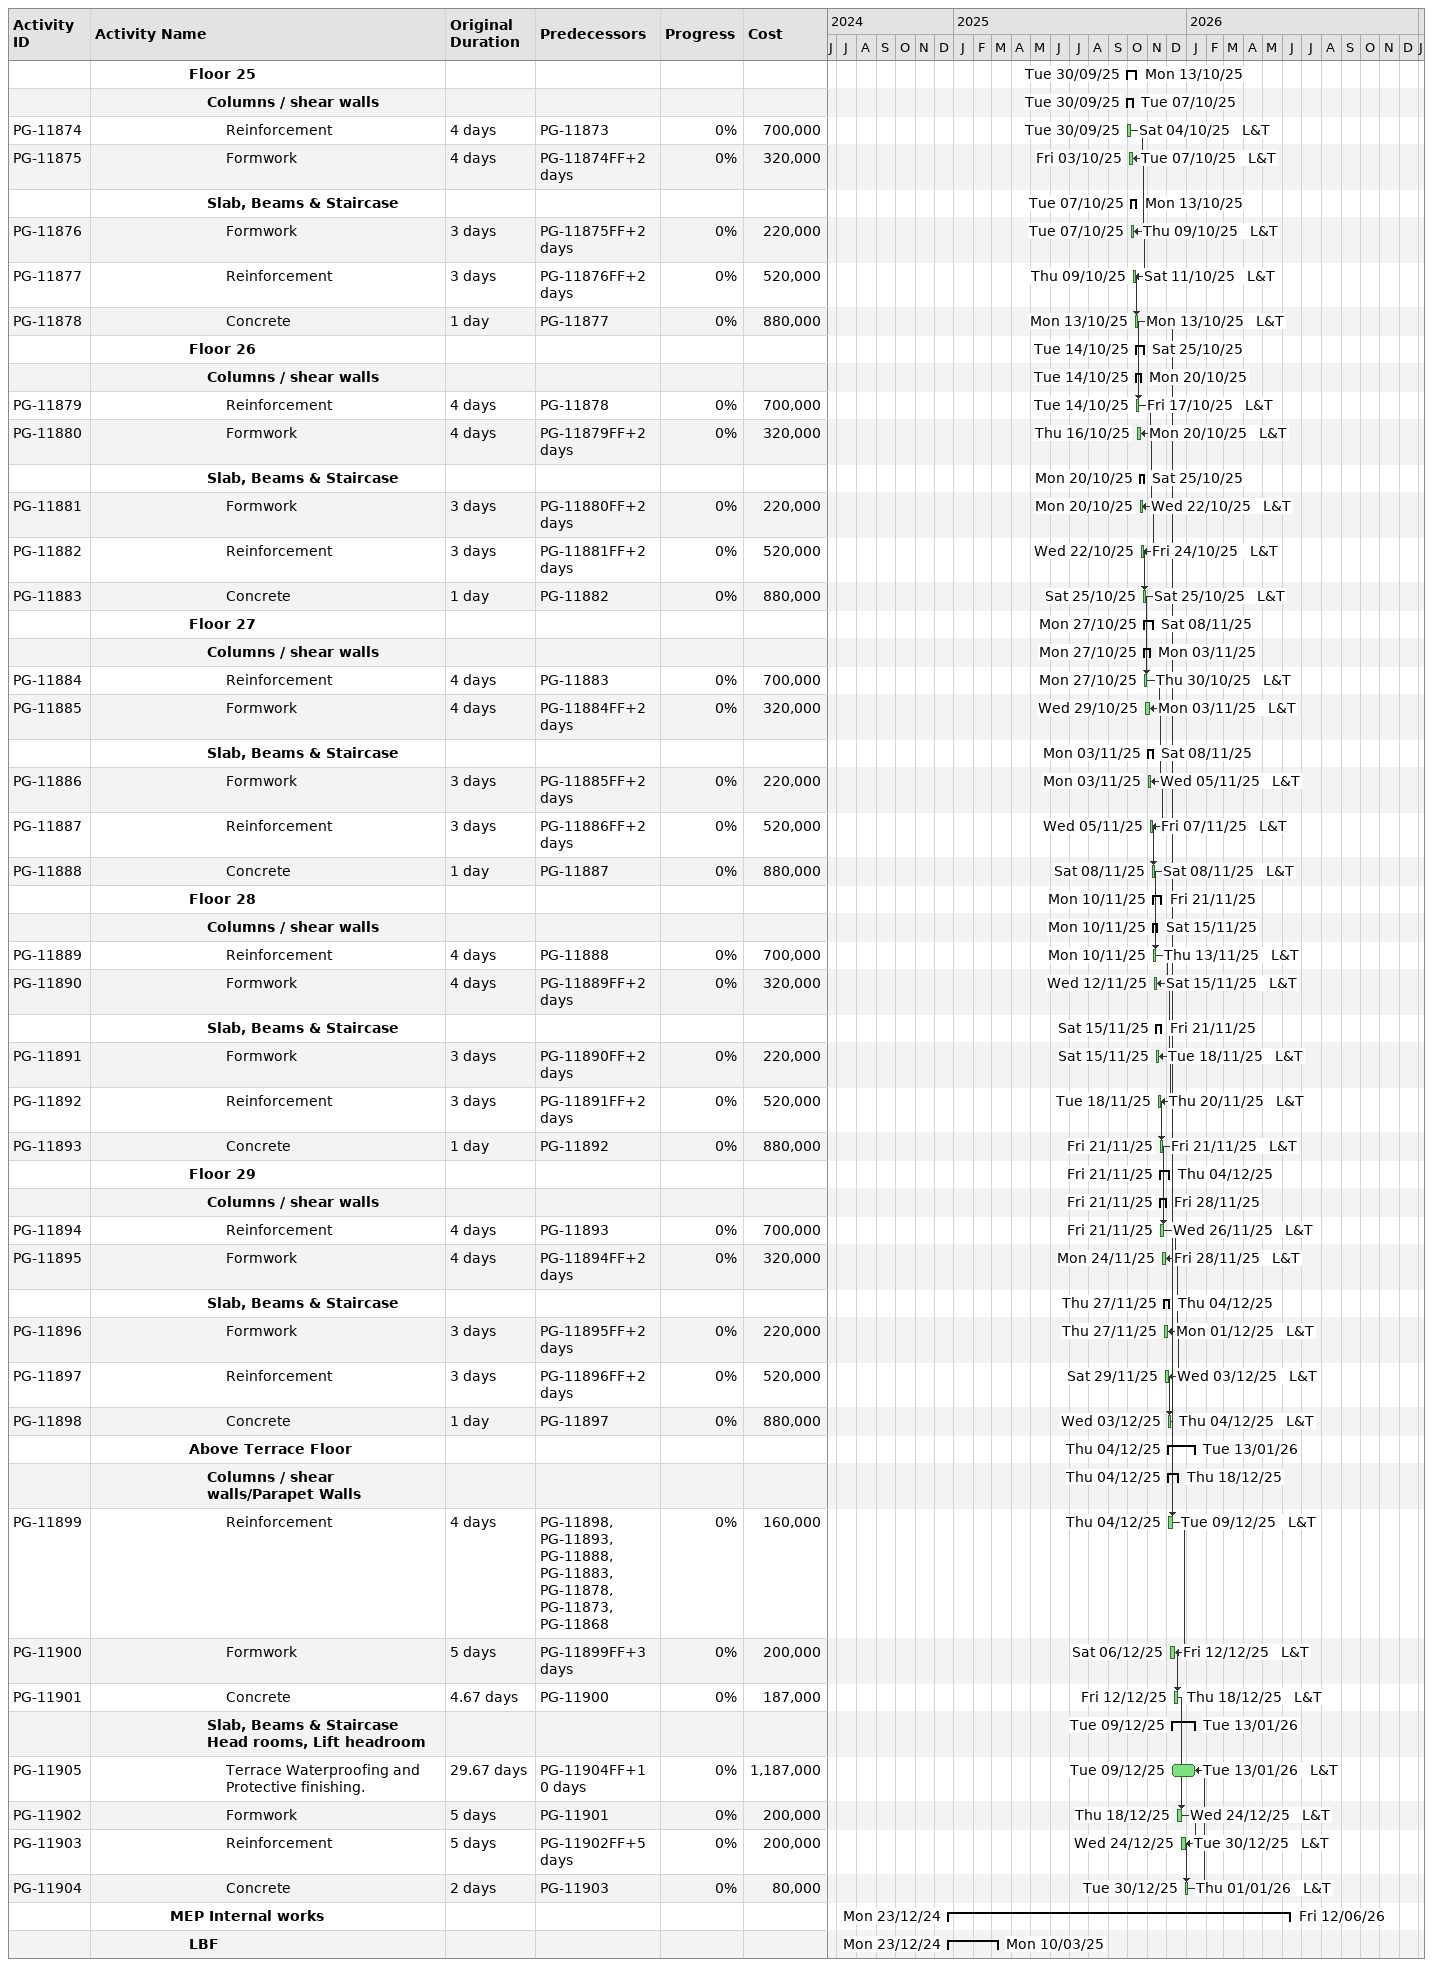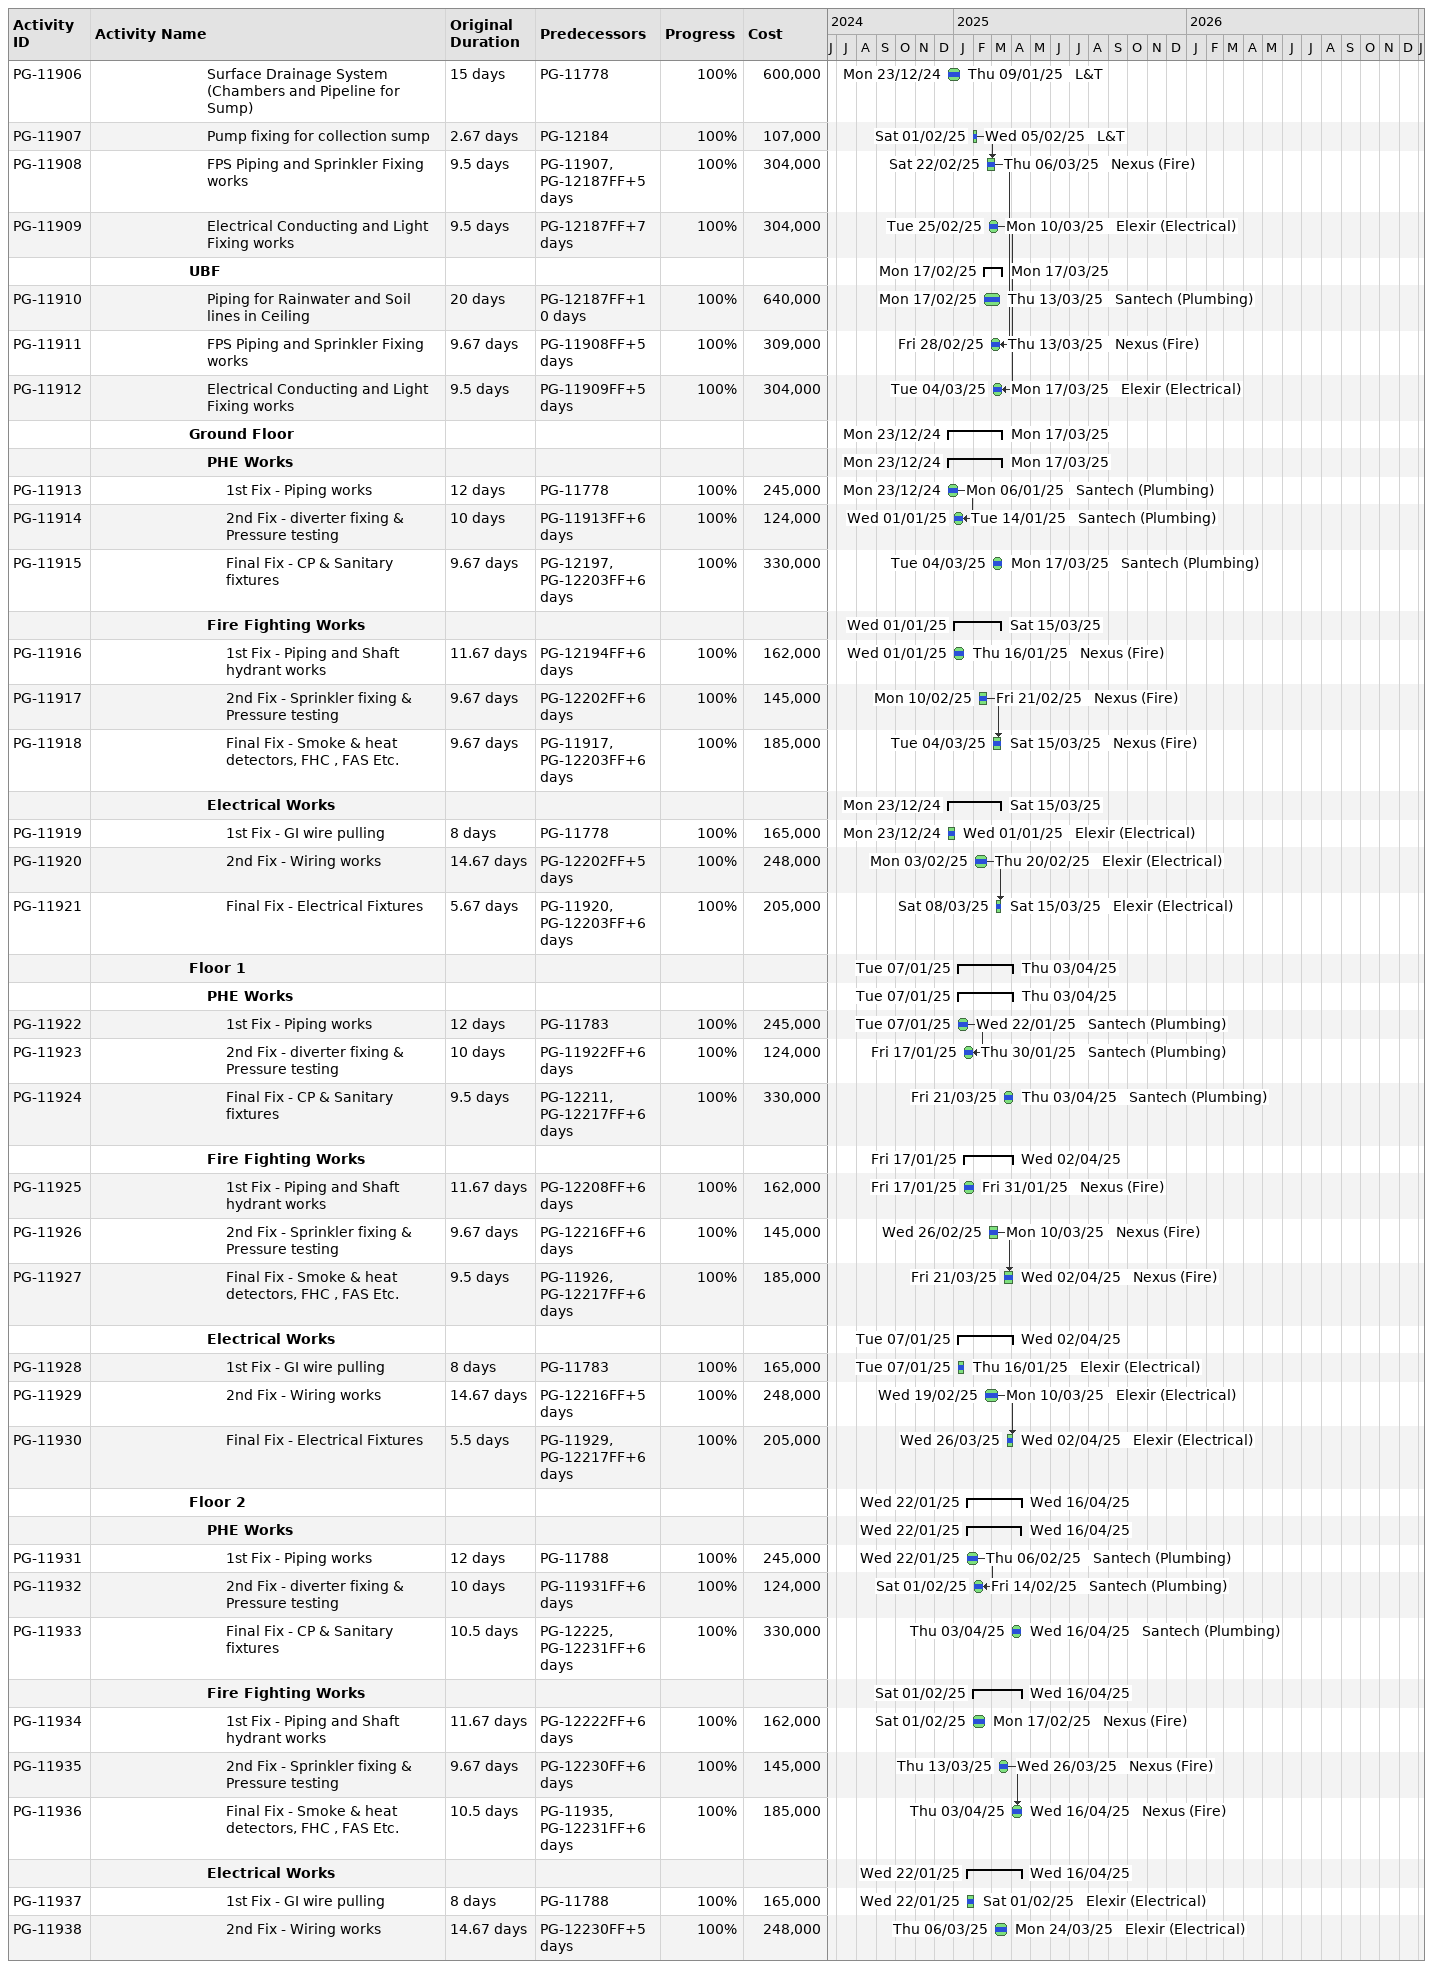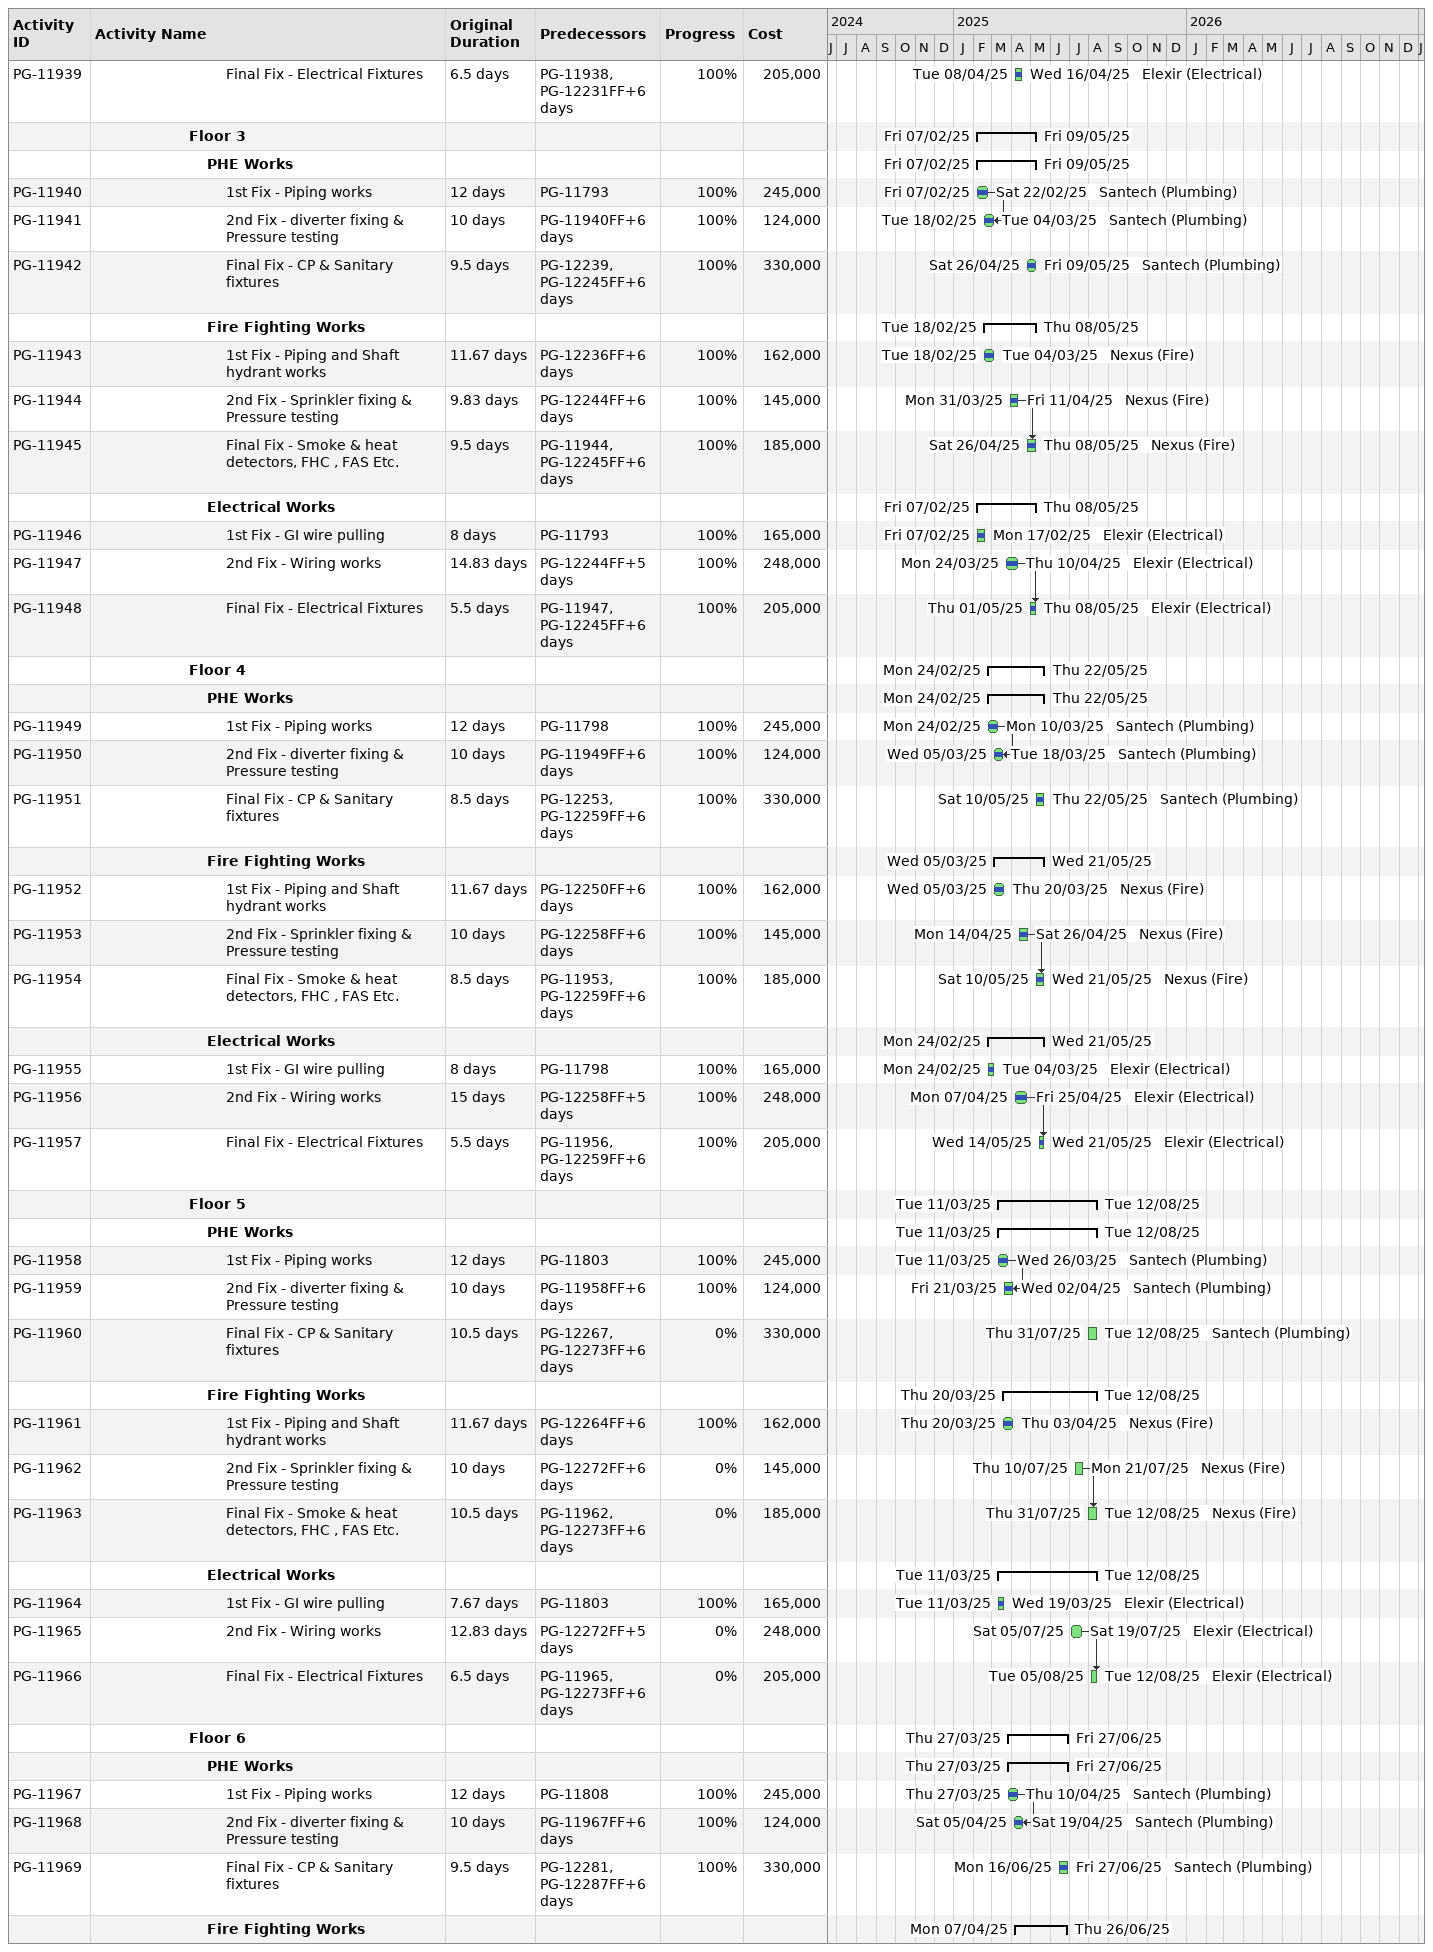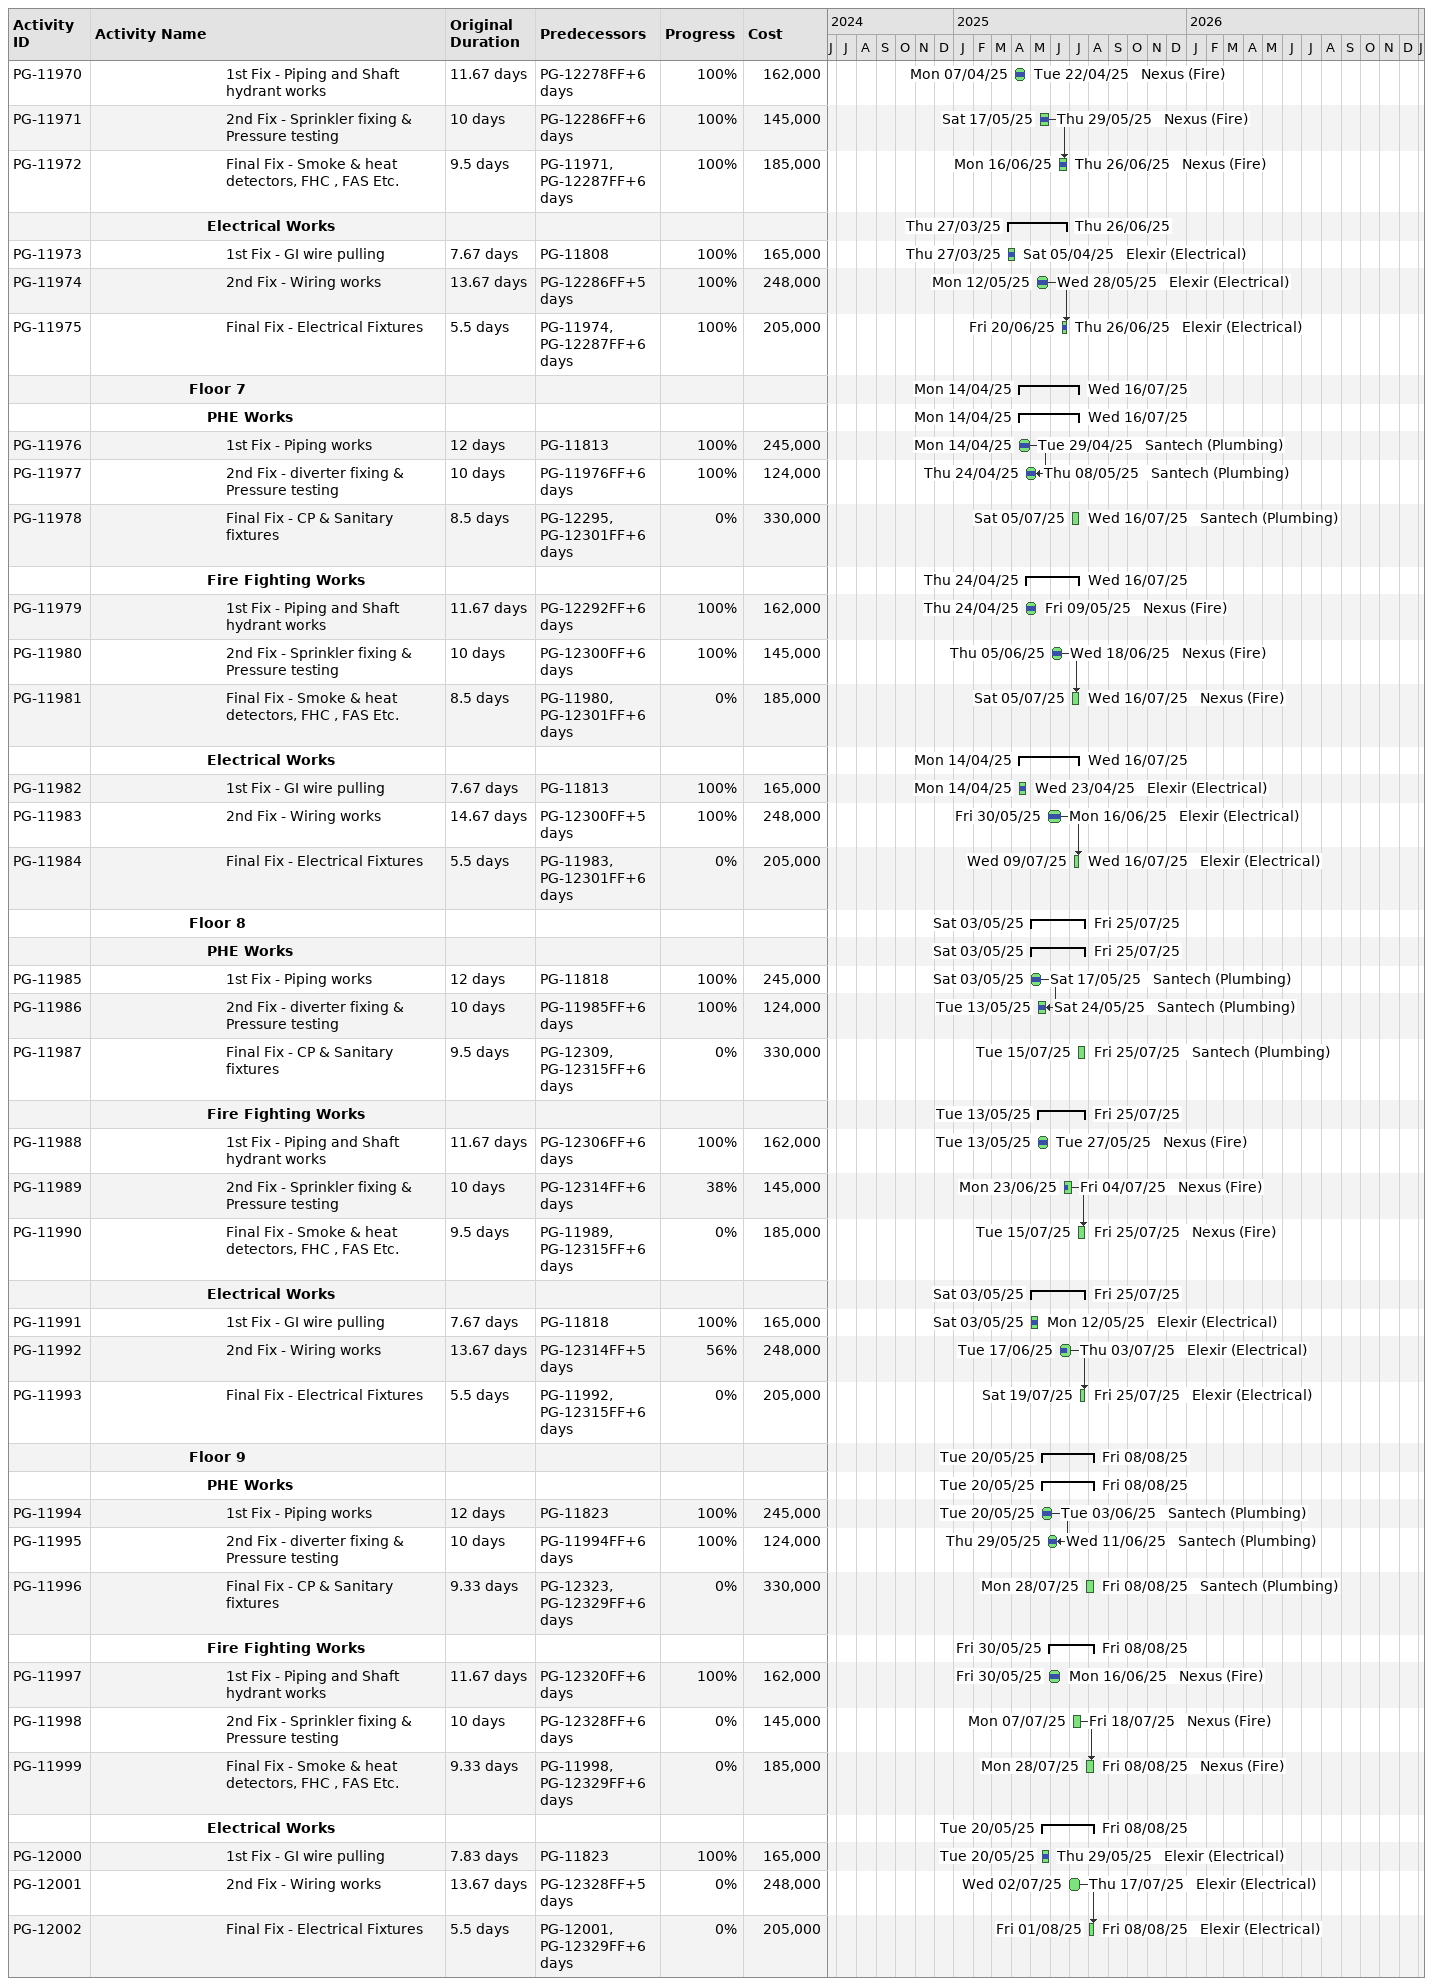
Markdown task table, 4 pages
| ID | Level | Task | Original duration | Start | Finish | Predecessors | Resources | % complete | Cost |
|---|---|---|---|---|---|---|---|---|---|
|  | 6 | **Floor 25** |  | 2025-09-30 | 2025-10-13 |  |  |  |  |
|  | 7 | **Columns / shear walls** |  | 2025-09-30 | 2025-10-07 |  |  |  |  |
| PG-11874 | 8 | Reinforcement | 4d | 2025-09-30 | 2025-10-04 | PG-11873 | L&T | 0 | 700000 |
| PG-11875 | 8 | Formwork | 4d | 2025-10-03 | 2025-10-07 | PG-11874FF+2d | L&T | 0 | 320000 |
|  | 7 | **Slab, Beams & Staircase** |  | 2025-10-07 | 2025-10-13 |  |  |  |  |
| PG-11876 | 8 | Formwork | 3d | 2025-10-07 | 2025-10-09 | PG-11875FF+2d | L&T | 0 | 220000 |
| PG-11877 | 8 | Reinforcement | 3d | 2025-10-09 | 2025-10-11 | PG-11876FF+2d | L&T | 0 | 520000 |
| PG-11878 | 8 | Concrete | 1d | 2025-10-13 | 2025-10-13 | PG-11877 | L&T | 0 | 880000 |
|  | 6 | **Floor 26** |  | 2025-10-14 | 2025-10-25 |  |  |  |  |
|  | 7 | **Columns / shear walls** |  | 2025-10-14 | 2025-10-20 |  |  |  |  |
| PG-11879 | 8 | Reinforcement | 4d | 2025-10-14 | 2025-10-17 | PG-11878 | L&T | 0 | 700000 |
| PG-11880 | 8 | Formwork | 4d | 2025-10-16 | 2025-10-20 | PG-11879FF+2d | L&T | 0 | 320000 |
|  | 7 | **Slab, Beams & Staircase** |  | 2025-10-20 | 2025-10-25 |  |  |  |  |
| PG-11881 | 8 | Formwork | 3d | 2025-10-20 | 2025-10-22 | PG-11880FF+2d | L&T | 0 | 220000 |
| PG-11882 | 8 | Reinforcement | 3d | 2025-10-22 | 2025-10-24 | PG-11881FF+2d | L&T | 0 | 520000 |
| PG-11883 | 8 | Concrete | 1d | 2025-10-25 | 2025-10-25 | PG-11882 | L&T | 0 | 880000 |
|  | 6 | **Floor 27** |  | 2025-10-27 | 2025-11-08 |  |  |  |  |
|  | 7 | **Columns / shear walls** |  | 2025-10-27 | 2025-11-03 |  |  |  |  |
| PG-11884 | 8 | Reinforcement | 4d | 2025-10-27 | 2025-10-30 | PG-11883 | L&T | 0 | 700000 |
| PG-11885 | 8 | Formwork | 4d | 2025-10-29 | 2025-11-03 | PG-11884FF+2d | L&T | 0 | 320000 |
|  | 7 | **Slab, Beams & Staircase** |  | 2025-11-03 | 2025-11-08 |  |  |  |  |
| PG-11886 | 8 | Formwork | 3d | 2025-11-03 | 2025-11-05 | PG-11885FF+2d | L&T | 0 | 220000 |
| PG-11887 | 8 | Reinforcement | 3d | 2025-11-05 | 2025-11-07 | PG-11886FF+2d | L&T | 0 | 520000 |
| PG-11888 | 8 | Concrete | 1d | 2025-11-08 | 2025-11-08 | PG-11887 | L&T | 0 | 880000 |
|  | 6 | **Floor 28** |  | 2025-11-10 | 2025-11-21 |  |  |  |  |
|  | 7 | **Columns / shear walls** |  | 2025-11-10 | 2025-11-15 |  |  |  |  |
| PG-11889 | 8 | Reinforcement | 4d | 2025-11-10 | 2025-11-13 | PG-11888 | L&T | 0 | 700000 |
| PG-11890 | 8 | Formwork | 4d | 2025-11-12 | 2025-11-15 | PG-11889FF+2d | L&T | 0 | 320000 |
|  | 7 | **Slab, Beams & Staircase** |  | 2025-11-15 | 2025-11-21 |  |  |  |  |
| PG-11891 | 8 | Formwork | 3d | 2025-11-15 | 2025-11-18 | PG-11890FF+2d | L&T | 0 | 220000 |
| PG-11892 | 8 | Reinforcement | 3d | 2025-11-18 | 2025-11-20 | PG-11891FF+2d | L&T | 0 | 520000 |
| PG-11893 | 8 | Concrete | 1d | 2025-11-21 | 2025-11-21 | PG-11892 | L&T | 0 | 880000 |
|  | 6 | **Floor 29** |  | 2025-11-21 | 2025-12-04 |  |  |  |  |
|  | 7 | **Columns / shear walls** |  | 2025-11-21 | 2025-11-28 |  |  |  |  |
| PG-11894 | 8 | Reinforcement | 4d | 2025-11-21 | 2025-11-26 | PG-11893 | L&T | 0 | 700000 |
| PG-11895 | 8 | Formwork | 4d | 2025-11-24 | 2025-11-28 | PG-11894FF+2d | L&T | 0 | 320000 |
|  | 7 | **Slab, Beams & Staircase** |  | 2025-11-27 | 2025-12-04 |  |  |  |  |
| PG-11896 | 8 | Formwork | 3d | 2025-11-27 | 2025-12-01 | PG-11895FF+2d | L&T | 0 | 220000 |
| PG-11897 | 8 | Reinforcement | 3d | 2025-11-29 | 2025-12-03 | PG-11896FF+2d | L&T | 0 | 520000 |
| PG-11898 | 8 | Concrete | 1d | 2025-12-03 | 2025-12-04 | PG-11897 | L&T | 0 | 880000 |
|  | 6 | **Above Terrace Floor** |  | 2025-12-04 | 2026-01-13 |  |  |  |  |
|  | 7 | **Columns / shear walls/Parapet Walls** |  | 2025-12-04 | 2025-12-18 |  |  |  |  |
| PG-11899 | 8 | Reinforcement | 4d | 2025-12-04 | 2025-12-09 | PG-11898, PG-11893, PG-11888, PG-11883, PG-11878, PG-11873, PG-11868 | L&T | 0 | 160000 |
| PG-11900 | 8 | Formwork | 5d | 2025-12-06 | 2025-12-12 | PG-11899FF+3d | L&T | 0 | 200000 |
| PG-11901 | 8 | Concrete | 4.67d | 2025-12-12 | 2025-12-18 | PG-11900 | L&T | 0 | 187000 |
|  | 7 | **Slab, Beams & Staircase Head rooms, Lift headroom** |  | 2025-12-09 | 2026-01-13 |  |  |  |  |
| PG-11905 | 8 | Terrace Waterproofing and Protective finishing. | 29.67d | 2025-12-09 | 2026-01-13 | PG-11904FF+10d | L&T | 0 | 1187000 |
| PG-11902 | 8 | Formwork | 5d | 2025-12-18 | 2025-12-24 | PG-11901 | L&T | 0 | 200000 |
| PG-11903 | 8 | Reinforcement | 5d | 2025-12-24 | 2025-12-30 | PG-11902FF+5d | L&T | 0 | 200000 |
| PG-11904 | 8 | Concrete | 2d | 2025-12-30 | 2026-01-01 | PG-11903 | L&T | 0 | 80000 |
|  | 5 | **MEP Internal works** |  | 2024-12-23 | 2026-06-12 |  |  |  |  |
|  | 6 | **LBF** |  | 2024-12-23 | 2025-03-10 |  |  |  |  |
| PG-11906 | 7 | Surface Drainage System (Chambers and Pipeline for Sump) | 15d | 2024-12-23 | 2025-01-09 | PG-11778 | L&T | 100 | 600000 |
| PG-11907 | 7 | Pump fixing for collection sump | 2.67d | 2025-02-01 | 2025-02-05 | PG-12184 | L&T | 100 | 107000 |
| PG-11908 | 7 | FPS Piping and Sprinkler Fixing works | 9.5d | 2025-02-22 | 2025-03-06 | PG-11907, PG-12187FF+5d | Nexus (Fire) | 100 | 304000 |
| PG-11909 | 7 | Electrical Conducting and Light Fixing works | 9.5d | 2025-02-25 | 2025-03-10 | PG-12187FF+7d | Elexir (Electrical) | 100 | 304000 |
|  | 6 | **UBF** |  | 2025-02-17 | 2025-03-17 |  |  |  |  |
| PG-11910 | 7 | Piping for Rainwater and Soil lines in Ceiling | 20d | 2025-02-17 | 2025-03-13 | PG-12187FF+10d | Santech (Plumbing) | 100 | 640000 |
| PG-11911 | 7 | FPS Piping and Sprinkler Fixing works | 9.67d | 2025-02-28 | 2025-03-13 | PG-11908FF+5d | Nexus (Fire) | 100 | 309000 |
| PG-11912 | 7 | Electrical Conducting and Light Fixing works | 9.5d | 2025-03-04 | 2025-03-17 | PG-11909FF+5d | Elexir (Electrical) | 100 | 304000 |
|  | 6 | **Ground Floor** |  | 2024-12-23 | 2025-03-17 |  |  |  |  |
|  | 7 | **PHE Works** |  | 2024-12-23 | 2025-03-17 |  |  |  |  |
| PG-11913 | 8 | 1st Fix - Piping works | 12d | 2024-12-23 | 2025-01-06 | PG-11778 | Santech (Plumbing) | 100 | 245000 |
| PG-11914 | 8 | 2nd Fix - diverter fixing & Pressure testing | 10d | 2025-01-01 | 2025-01-14 | PG-11913FF+6d | Santech (Plumbing) | 100 | 124000 |
| PG-11915 | 8 | Final Fix - CP & Sanitary fixtures | 9.67d | 2025-03-04 | 2025-03-17 | PG-12197, PG-12203FF+6d | Santech (Plumbing) | 100 | 330000 |
|  | 7 | **Fire Fighting Works** |  | 2025-01-01 | 2025-03-15 |  |  |  |  |
| PG-11916 | 8 | 1st Fix - Piping and Shaft hydrant works | 11.67d | 2025-01-01 | 2025-01-16 | PG-12194FF+6d | Nexus (Fire) | 100 | 162000 |
| PG-11917 | 8 | 2nd Fix - Sprinkler fixing & Pressure testing | 9.67d | 2025-02-10 | 2025-02-21 | PG-12202FF+6d | Nexus (Fire) | 100 | 145000 |
| PG-11918 | 8 | Final Fix - Smoke & heat detectors, FHC , FAS Etc. | 9.67d | 2025-03-04 | 2025-03-15 | PG-11917, PG-12203FF+6d | Nexus (Fire) | 100 | 185000 |
|  | 7 | **Electrical Works** |  | 2024-12-23 | 2025-03-15 |  |  |  |  |
| PG-11919 | 8 | 1st Fix - GI wire pulling | 8d | 2024-12-23 | 2025-01-01 | PG-11778 | Elexir (Electrical) | 100 | 165000 |
| PG-11920 | 8 | 2nd Fix - Wiring works | 14.67d | 2025-02-03 | 2025-02-20 | PG-12202FF+5d | Elexir (Electrical) | 100 | 248000 |
| PG-11921 | 8 | Final Fix - Electrical Fixtures | 5.67d | 2025-03-08 | 2025-03-15 | PG-11920, PG-12203FF+6d | Elexir (Electrical) | 100 | 205000 |
|  | 6 | **Floor 1** |  | 2025-01-07 | 2025-04-03 |  |  |  |  |
|  | 7 | **PHE Works** |  | 2025-01-07 | 2025-04-03 |  |  |  |  |
| PG-11922 | 8 | 1st Fix - Piping works | 12d | 2025-01-07 | 2025-01-22 | PG-11783 | Santech (Plumbing) | 100 | 245000 |
| PG-11923 | 8 | 2nd Fix - diverter fixing & Pressure testing | 10d | 2025-01-17 | 2025-01-30 | PG-11922FF+6d | Santech (Plumbing) | 100 | 124000 |
| PG-11924 | 8 | Final Fix - CP & Sanitary fixtures | 9.5d | 2025-03-21 | 2025-04-03 | PG-12211, PG-12217FF+6d | Santech (Plumbing) | 100 | 330000 |
|  | 7 | **Fire Fighting Works** |  | 2025-01-17 | 2025-04-02 |  |  |  |  |
| PG-11925 | 8 | 1st Fix - Piping and Shaft hydrant works | 11.67d | 2025-01-17 | 2025-01-31 | PG-12208FF+6d | Nexus (Fire) | 100 | 162000 |
| PG-11926 | 8 | 2nd Fix - Sprinkler fixing & Pressure testing | 9.67d | 2025-02-26 | 2025-03-10 | PG-12216FF+6d | Nexus (Fire) | 100 | 145000 |
| PG-11927 | 8 | Final Fix - Smoke & heat detectors, FHC , FAS Etc. | 9.5d | 2025-03-21 | 2025-04-02 | PG-11926, PG-12217FF+6d | Nexus (Fire) | 100 | 185000 |
|  | 7 | **Electrical Works** |  | 2025-01-07 | 2025-04-02 |  |  |  |  |
| PG-11928 | 8 | 1st Fix - GI wire pulling | 8d | 2025-01-07 | 2025-01-16 | PG-11783 | Elexir (Electrical) | 100 | 165000 |
| PG-11929 | 8 | 2nd Fix - Wiring works | 14.67d | 2025-02-19 | 2025-03-10 | PG-12216FF+5d | Elexir (Electrical) | 100 | 248000 |
| PG-11930 | 8 | Final Fix - Electrical Fixtures | 5.5d | 2025-03-26 | 2025-04-02 | PG-11929, PG-12217FF+6d | Elexir (Electrical) | 100 | 205000 |
|  | 6 | **Floor 2** |  | 2025-01-22 | 2025-04-16 |  |  |  |  |
|  | 7 | **PHE Works** |  | 2025-01-22 | 2025-04-16 |  |  |  |  |
| PG-11931 | 8 | 1st Fix - Piping works | 12d | 2025-01-22 | 2025-02-06 | PG-11788 | Santech (Plumbing) | 100 | 245000 |
| PG-11932 | 8 | 2nd Fix - diverter fixing & Pressure testing | 10d | 2025-02-01 | 2025-02-14 | PG-11931FF+6d | Santech (Plumbing) | 100 | 124000 |
| PG-11933 | 8 | Final Fix - CP & Sanitary fixtures | 10.5d | 2025-04-03 | 2025-04-16 | PG-12225, PG-12231FF+6d | Santech (Plumbing) | 100 | 330000 |
|  | 7 | **Fire Fighting Works** |  | 2025-02-01 | 2025-04-16 |  |  |  |  |
| PG-11934 | 8 | 1st Fix - Piping and Shaft hydrant works | 11.67d | 2025-02-01 | 2025-02-17 | PG-12222FF+6d | Nexus (Fire) | 100 | 162000 |
| PG-11935 | 8 | 2nd Fix - Sprinkler fixing & Pressure testing | 9.67d | 2025-03-13 | 2025-03-26 | PG-12230FF+6d | Nexus (Fire) | 100 | 145000 |
| PG-11936 | 8 | Final Fix - Smoke & heat detectors, FHC , FAS Etc. | 10.5d | 2025-04-03 | 2025-04-16 | PG-11935, PG-12231FF+6d | Nexus (Fire) | 100 | 185000 |
|  | 7 | **Electrical Works** |  | 2025-01-22 | 2025-04-16 |  |  |  |  |
| PG-11937 | 8 | 1st Fix - GI wire pulling | 8d | 2025-01-22 | 2025-02-01 | PG-11788 | Elexir (Electrical) | 100 | 165000 |
| PG-11938 | 8 | 2nd Fix - Wiring works | 14.67d | 2025-03-06 | 2025-03-24 | PG-12230FF+5d | Elexir (Electrical) | 100 | 248000 |
| PG-11939 | 8 | Final Fix - Electrical Fixtures | 6.5d | 2025-04-08 | 2025-04-16 | PG-11938, PG-12231FF+6d | Elexir (Electrical) | 100 | 205000 |
|  | 6 | **Floor 3** |  | 2025-02-07 | 2025-05-09 |  |  |  |  |
|  | 7 | **PHE Works** |  | 2025-02-07 | 2025-05-09 |  |  |  |  |
| PG-11940 | 8 | 1st Fix - Piping works | 12d | 2025-02-07 | 2025-02-22 | PG-11793 | Santech (Plumbing) | 100 | 245000 |
| PG-11941 | 8 | 2nd Fix - diverter fixing & Pressure testing | 10d | 2025-02-18 | 2025-03-04 | PG-11940FF+6d | Santech (Plumbing) | 100 | 124000 |
| PG-11942 | 8 | Final Fix - CP & Sanitary fixtures | 9.5d | 2025-04-26 | 2025-05-09 | PG-12239, PG-12245FF+6d | Santech (Plumbing) | 100 | 330000 |
|  | 7 | **Fire Fighting Works** |  | 2025-02-18 | 2025-05-08 |  |  |  |  |
| PG-11943 | 8 | 1st Fix - Piping and Shaft hydrant works | 11.67d | 2025-02-18 | 2025-03-04 | PG-12236FF+6d | Nexus (Fire) | 100 | 162000 |
| PG-11944 | 8 | 2nd Fix - Sprinkler fixing & Pressure testing | 9.83d | 2025-03-31 | 2025-04-11 | PG-12244FF+6d | Nexus (Fire) | 100 | 145000 |
| PG-11945 | 8 | Final Fix - Smoke & heat detectors, FHC , FAS Etc. | 9.5d | 2025-04-26 | 2025-05-08 | PG-11944, PG-12245FF+6d | Nexus (Fire) | 100 | 185000 |
|  | 7 | **Electrical Works** |  | 2025-02-07 | 2025-05-08 |  |  |  |  |
| PG-11946 | 8 | 1st Fix - GI wire pulling | 8d | 2025-02-07 | 2025-02-17 | PG-11793 | Elexir (Electrical) | 100 | 165000 |
| PG-11947 | 8 | 2nd Fix - Wiring works | 14.83d | 2025-03-24 | 2025-04-10 | PG-12244FF+5d | Elexir (Electrical) | 100 | 248000 |
| PG-11948 | 8 | Final Fix - Electrical Fixtures | 5.5d | 2025-05-01 | 2025-05-08 | PG-11947, PG-12245FF+6d | Elexir (Electrical) | 100 | 205000 |
|  | 6 | **Floor 4** |  | 2025-02-24 | 2025-05-22 |  |  |  |  |
|  | 7 | **PHE Works** |  | 2025-02-24 | 2025-05-22 |  |  |  |  |
| PG-11949 | 8 | 1st Fix - Piping works | 12d | 2025-02-24 | 2025-03-10 | PG-11798 | Santech (Plumbing) | 100 | 245000 |
| PG-11950 | 8 | 2nd Fix - diverter fixing & Pressure testing | 10d | 2025-03-05 | 2025-03-18 | PG-11949FF+6d | Santech (Plumbing) | 100 | 124000 |
| PG-11951 | 8 | Final Fix - CP & Sanitary fixtures | 8.5d | 2025-05-10 | 2025-05-22 | PG-12253, PG-12259FF+6d | Santech (Plumbing) | 100 | 330000 |
|  | 7 | **Fire Fighting Works** |  | 2025-03-05 | 2025-05-21 |  |  |  |  |
| PG-11952 | 8 | 1st Fix - Piping and Shaft hydrant works | 11.67d | 2025-03-05 | 2025-03-20 | PG-12250FF+6d | Nexus (Fire) | 100 | 162000 |
| PG-11953 | 8 | 2nd Fix - Sprinkler fixing & Pressure testing | 10d | 2025-04-14 | 2025-04-26 | PG-12258FF+6d | Nexus (Fire) | 100 | 145000 |
| PG-11954 | 8 | Final Fix - Smoke & heat detectors, FHC , FAS Etc. | 8.5d | 2025-05-10 | 2025-05-21 | PG-11953, PG-12259FF+6d | Nexus (Fire) | 100 | 185000 |
|  | 7 | **Electrical Works** |  | 2025-02-24 | 2025-05-21 |  |  |  |  |
| PG-11955 | 8 | 1st Fix - GI wire pulling | 8d | 2025-02-24 | 2025-03-04 | PG-11798 | Elexir (Electrical) | 100 | 165000 |
| PG-11956 | 8 | 2nd Fix - Wiring works | 15d | 2025-04-07 | 2025-04-25 | PG-12258FF+5d | Elexir (Electrical) | 100 | 248000 |
| PG-11957 | 8 | Final Fix - Electrical Fixtures | 5.5d | 2025-05-14 | 2025-05-21 | PG-11956, PG-12259FF+6d | Elexir (Electrical) | 100 | 205000 |
|  | 6 | **Floor 5** |  | 2025-03-11 | 2025-08-12 |  |  |  |  |
|  | 7 | **PHE Works** |  | 2025-03-11 | 2025-08-12 |  |  |  |  |
| PG-11958 | 8 | 1st Fix - Piping works | 12d | 2025-03-11 | 2025-03-26 | PG-11803 | Santech (Plumbing) | 100 | 245000 |
| PG-11959 | 8 | 2nd Fix - diverter fixing & Pressure testing | 10d | 2025-03-21 | 2025-04-02 | PG-11958FF+6d | Santech (Plumbing) | 100 | 124000 |
| PG-11960 | 8 | Final Fix - CP & Sanitary fixtures | 10.5d | 2025-07-31 | 2025-08-12 | PG-12267, PG-12273FF+6d | Santech (Plumbing) | 0 | 330000 |
|  | 7 | **Fire Fighting Works** |  | 2025-03-20 | 2025-08-12 |  |  |  |  |
| PG-11961 | 8 | 1st Fix - Piping and Shaft hydrant works | 11.67d | 2025-03-20 | 2025-04-03 | PG-12264FF+6d | Nexus (Fire) | 100 | 162000 |
| PG-11962 | 8 | 2nd Fix - Sprinkler fixing & Pressure testing | 10d | 2025-07-10 | 2025-07-21 | PG-12272FF+6d | Nexus (Fire) | 0 | 145000 |
| PG-11963 | 8 | Final Fix - Smoke & heat detectors, FHC , FAS Etc. | 10.5d | 2025-07-31 | 2025-08-12 | PG-11962, PG-12273FF+6d | Nexus (Fire) | 0 | 185000 |
|  | 7 | **Electrical Works** |  | 2025-03-11 | 2025-08-12 |  |  |  |  |
| PG-11964 | 8 | 1st Fix - GI wire pulling | 7.67d | 2025-03-11 | 2025-03-19 | PG-11803 | Elexir (Electrical) | 100 | 165000 |
| PG-11965 | 8 | 2nd Fix - Wiring works | 12.83d | 2025-07-05 | 2025-07-19 | PG-12272FF+5d | Elexir (Electrical) | 0 | 248000 |
| PG-11966 | 8 | Final Fix - Electrical Fixtures | 6.5d | 2025-08-05 | 2025-08-12 | PG-11965, PG-12273FF+6d | Elexir (Electrical) | 0 | 205000 |
|  | 6 | **Floor 6** |  | 2025-03-27 | 2025-06-27 |  |  |  |  |
|  | 7 | **PHE Works** |  | 2025-03-27 | 2025-06-27 |  |  |  |  |
| PG-11967 | 8 | 1st Fix - Piping works | 12d | 2025-03-27 | 2025-04-10 | PG-11808 | Santech (Plumbing) | 100 | 245000 |
| PG-11968 | 8 | 2nd Fix - diverter fixing & Pressure testing | 10d | 2025-04-05 | 2025-04-19 | PG-11967FF+6d | Santech (Plumbing) | 100 | 124000 |
| PG-11969 | 8 | Final Fix - CP & Sanitary fixtures | 9.5d | 2025-06-16 | 2025-06-27 | PG-12281, PG-12287FF+6d | Santech (Plumbing) | 100 | 330000 |
|  | 7 | **Fire Fighting Works** |  | 2025-04-07 | 2025-06-26 |  |  |  |  |
| PG-11970 | 8 | 1st Fix - Piping and Shaft hydrant works | 11.67d | 2025-04-07 | 2025-04-22 | PG-12278FF+6d | Nexus (Fire) | 100 | 162000 |
| PG-11971 | 8 | 2nd Fix - Sprinkler fixing & Pressure testing | 10d | 2025-05-17 | 2025-05-29 | PG-12286FF+6d | Nexus (Fire) | 100 | 145000 |
| PG-11972 | 8 | Final Fix - Smoke & heat detectors, FHC , FAS Etc. | 9.5d | 2025-06-16 | 2025-06-26 | PG-11971, PG-12287FF+6d | Nexus (Fire) | 100 | 185000 |
|  | 7 | **Electrical Works** |  | 2025-03-27 | 2025-06-26 |  |  |  |  |
| PG-11973 | 8 | 1st Fix - GI wire pulling | 7.67d | 2025-03-27 | 2025-04-05 | PG-11808 | Elexir (Electrical) | 100 | 165000 |
| PG-11974 | 8 | 2nd Fix - Wiring works | 13.67d | 2025-05-12 | 2025-05-28 | PG-12286FF+5d | Elexir (Electrical) | 100 | 248000 |
| PG-11975 | 8 | Final Fix - Electrical Fixtures | 5.5d | 2025-06-20 | 2025-06-26 | PG-11974, PG-12287FF+6d | Elexir (Electrical) | 100 | 205000 |
|  | 6 | **Floor 7** |  | 2025-04-14 | 2025-07-16 |  |  |  |  |
|  | 7 | **PHE Works** |  | 2025-04-14 | 2025-07-16 |  |  |  |  |
| PG-11976 | 8 | 1st Fix - Piping works | 12d | 2025-04-14 | 2025-04-29 | PG-11813 | Santech (Plumbing) | 100 | 245000 |
| PG-11977 | 8 | 2nd Fix - diverter fixing & Pressure testing | 10d | 2025-04-24 | 2025-05-08 | PG-11976FF+6d | Santech (Plumbing) | 100 | 124000 |
| PG-11978 | 8 | Final Fix - CP & Sanitary fixtures | 8.5d | 2025-07-05 | 2025-07-16 | PG-12295, PG-12301FF+6d | Santech (Plumbing) | 0 | 330000 |
|  | 7 | **Fire Fighting Works** |  | 2025-04-24 | 2025-07-16 |  |  |  |  |
| PG-11979 | 8 | 1st Fix - Piping and Shaft hydrant works | 11.67d | 2025-04-24 | 2025-05-09 | PG-12292FF+6d | Nexus (Fire) | 100 | 162000 |
| PG-11980 | 8 | 2nd Fix - Sprinkler fixing & Pressure testing | 10d | 2025-06-05 | 2025-06-18 | PG-12300FF+6d | Nexus (Fire) | 100 | 145000 |
| PG-11981 | 8 | Final Fix - Smoke & heat detectors, FHC , FAS Etc. | 8.5d | 2025-07-05 | 2025-07-16 | PG-11980, PG-12301FF+6d | Nexus (Fire) | 0 | 185000 |
|  | 7 | **Electrical Works** |  | 2025-04-14 | 2025-07-16 |  |  |  |  |
| PG-11982 | 8 | 1st Fix - GI wire pulling | 7.67d | 2025-04-14 | 2025-04-23 | PG-11813 | Elexir (Electrical) | 100 | 165000 |
| PG-11983 | 8 | 2nd Fix - Wiring works | 14.67d | 2025-05-30 | 2025-06-16 | PG-12300FF+5d | Elexir (Electrical) | 100 | 248000 |
| PG-11984 | 8 | Final Fix - Electrical Fixtures | 5.5d | 2025-07-09 | 2025-07-16 | PG-11983, PG-12301FF+6d | Elexir (Electrical) | 0 | 205000 |
|  | 6 | **Floor 8** |  | 2025-05-03 | 2025-07-25 |  |  |  |  |
|  | 7 | **PHE Works** |  | 2025-05-03 | 2025-07-25 |  |  |  |  |
| PG-11985 | 8 | 1st Fix - Piping works | 12d | 2025-05-03 | 2025-05-17 | PG-11818 | Santech (Plumbing) | 100 | 245000 |
| PG-11986 | 8 | 2nd Fix - diverter fixing & Pressure testing | 10d | 2025-05-13 | 2025-05-24 | PG-11985FF+6d | Santech (Plumbing) | 100 | 124000 |
| PG-11987 | 8 | Final Fix - CP & Sanitary fixtures | 9.5d | 2025-07-15 | 2025-07-25 | PG-12309, PG-12315FF+6d | Santech (Plumbing) | 0 | 330000 |
|  | 7 | **Fire Fighting Works** |  | 2025-05-13 | 2025-07-25 |  |  |  |  |
| PG-11988 | 8 | 1st Fix - Piping and Shaft hydrant works | 11.67d | 2025-05-13 | 2025-05-27 | PG-12306FF+6d | Nexus (Fire) | 100 | 162000 |
| PG-11989 | 8 | 2nd Fix - Sprinkler fixing & Pressure testing | 10d | 2025-06-23 | 2025-07-04 | PG-12314FF+6d | Nexus (Fire) | 38 | 145000 |
| PG-11990 | 8 | Final Fix - Smoke & heat detectors, FHC , FAS Etc. | 9.5d | 2025-07-15 | 2025-07-25 | PG-11989, PG-12315FF+6d | Nexus (Fire) | 0 | 185000 |
|  | 7 | **Electrical Works** |  | 2025-05-03 | 2025-07-25 |  |  |  |  |
| PG-11991 | 8 | 1st Fix - GI wire pulling | 7.67d | 2025-05-03 | 2025-05-12 | PG-11818 | Elexir (Electrical) | 100 | 165000 |
| PG-11992 | 8 | 2nd Fix - Wiring works | 13.67d | 2025-06-17 | 2025-07-03 | PG-12314FF+5d | Elexir (Electrical) | 56 | 248000 |
| PG-11993 | 8 | Final Fix - Electrical Fixtures | 5.5d | 2025-07-19 | 2025-07-25 | PG-11992, PG-12315FF+6d | Elexir (Electrical) | 0 | 205000 |
|  | 6 | **Floor 9** |  | 2025-05-20 | 2025-08-08 |  |  |  |  |
|  | 7 | **PHE Works** |  | 2025-05-20 | 2025-08-08 |  |  |  |  |
| PG-11994 | 8 | 1st Fix - Piping works | 12d | 2025-05-20 | 2025-06-03 | PG-11823 | Santech (Plumbing) | 100 | 245000 |
| PG-11995 | 8 | 2nd Fix - diverter fixing & Pressure testing | 10d | 2025-05-29 | 2025-06-11 | PG-11994FF+6d | Santech (Plumbing) | 100 | 124000 |
| PG-11996 | 8 | Final Fix - CP & Sanitary fixtures | 9.33d | 2025-07-28 | 2025-08-08 | PG-12323, PG-12329FF+6d | Santech (Plumbing) | 0 | 330000 |
|  | 7 | **Fire Fighting Works** |  | 2025-05-30 | 2025-08-08 |  |  |  |  |
| PG-11997 | 8 | 1st Fix - Piping and Shaft hydrant works | 11.67d | 2025-05-30 | 2025-06-16 | PG-12320FF+6d | Nexus (Fire) | 100 | 162000 |
| PG-11998 | 8 | 2nd Fix - Sprinkler fixing & Pressure testing | 10d | 2025-07-07 | 2025-07-18 | PG-12328FF+6d | Nexus (Fire) | 0 | 145000 |
| PG-11999 | 8 | Final Fix - Smoke & heat detectors, FHC , FAS Etc. | 9.33d | 2025-07-28 | 2025-08-08 | PG-11998, PG-12329FF+6d | Nexus (Fire) | 0 | 185000 |
|  | 7 | **Electrical Works** |  | 2025-05-20 | 2025-08-08 |  |  |  |  |
| PG-12000 | 8 | 1st Fix - GI wire pulling | 7.83d | 2025-05-20 | 2025-05-29 | PG-11823 | Elexir (Electrical) | 100 | 165000 |
| PG-12001 | 8 | 2nd Fix - Wiring works | 13.67d | 2025-07-02 | 2025-07-17 | PG-12328FF+5d | Elexir (Electrical) | 0 | 248000 |
| PG-12002 | 8 | Final Fix - Electrical Fixtures | 5.5d | 2025-08-01 | 2025-08-08 | PG-12001, PG-12329FF+6d | Elexir (Electrical) | 0 | 205000 |
